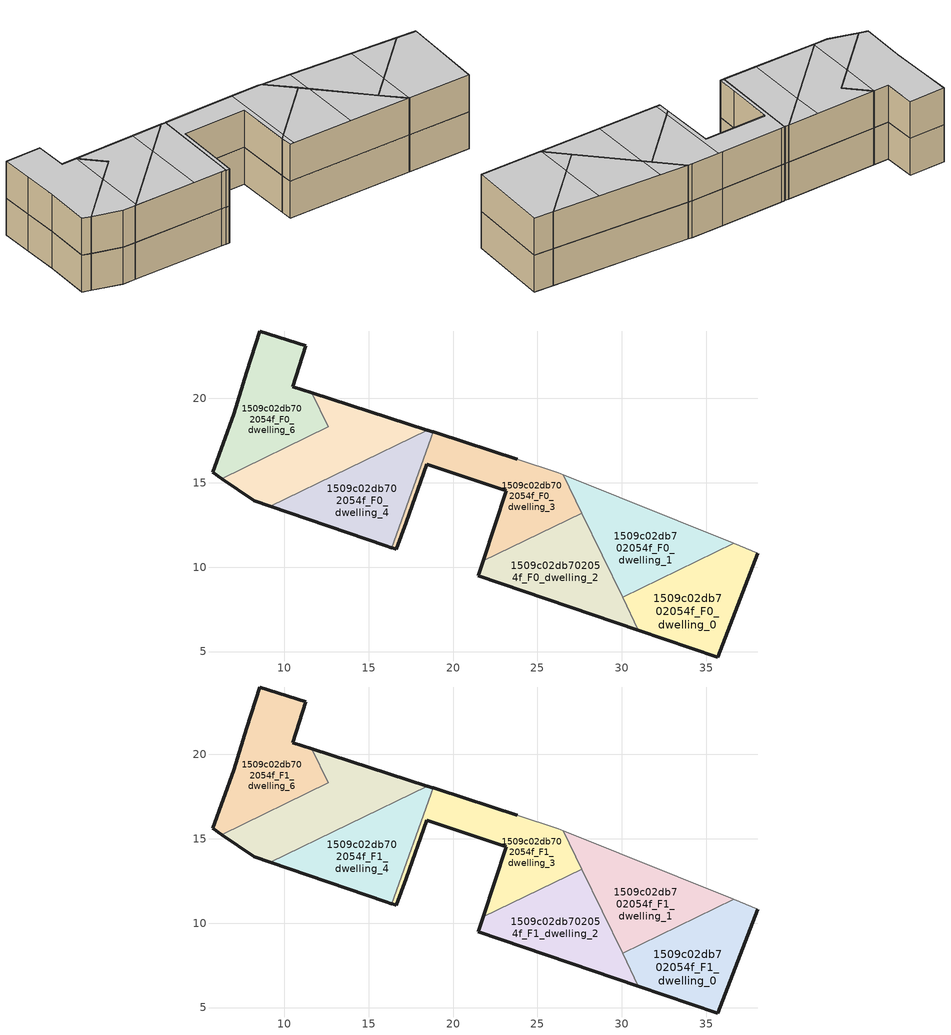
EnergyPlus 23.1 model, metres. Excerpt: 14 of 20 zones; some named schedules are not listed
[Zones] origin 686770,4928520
1509c02db702054f_F0_dwelling_0
 floor ground (EU_floor_Construction): 35.69,4.67 38.07,10.82 36.63,11.4 30.04,8.21 30.98,6.27 z0
 wall outside (EU_wall_Construction): 38.07,10.82 35.69,4.67 30.98,6.27 z0:3
 wall to 1509c02db702054f_F0_dwelling_1 (EU_wall_Construction): 30.04,8.21 36.63,11.4 z0:3
 wall adiabatic (EU_wall_Construction): 36.63,11.4 38.07,10.82 z0:3
 wall to 1509c02db702054f_F0_dwelling_2 (EU_wall_Construction): 30.98,6.27 30.04,8.21 z0:3
1509c02db702054f_F0_dwelling_1
 floor ground (EU_floor_Construction): 36.63,11.4 26.52,15.48 30.04,8.21 z0
 wall adiabatic (EU_wall_Construction): 26.52,15.48 36.63,11.4 z0:3
 wall to 1509c02db702054f_F0_dwelling_3 (EU_wall_Construction): 27.63,13.2 26.52,15.48 z0:3
 wall to 1509c02db702054f_F0_dwelling_2 (EU_wall_Construction): 30.04,8.21 27.63,13.2 z0:3
1509c02db702054f_F0_dwelling_2
 floor ground (EU_floor_Construction): 30.98,6.27 27.63,13.2 21.8,10.37 21.51,9.5 z0
 wall outside (EU_wall_Construction): 30.98,6.27 21.51,9.5 21.8,10.37 z0:3
 wall to 1509c02db702054f_F0_dwelling_3 (EU_wall_Construction): 21.8,10.37 27.63,13.2 z0:3
1509c02db702054f_F0_dwelling_3
 floor ground (EU_floor_Construction): 27.63,13.2 26.52,15.48 26.23,15.6 23.8,16.4 19.1,17.92 18.81,18.02 16.38,11.14 16.56,11.08 16.64,11.05 17.23,12.66 18.45,16.09 23.16,14.51 21.8,10.37 z0
 wall outside (EU_wall_Construction): 21.8,10.37 23.16,14.51 18.45,16.09 17.23,12.66 16.64,11.05 16.56,11.08 16.38,11.14 / 18.81,18.02 19.1,17.92 23.8,16.4 z0:3
 wall to 1509c02db702054f_F0_dwelling_4 (EU_wall_Construction): 16.38,11.14 18.81,18.02 z0:3
 wall adiabatic (EU_wall_Construction): 23.8,16.4 26.23,15.6 26.52,15.48 z0:3
1509c02db702054f_F0_dwelling_4
 floor ground (EU_floor_Construction): 16.38,11.14 18.81,18.02 18.76,18.03 18.48,18.12 9.16,13.61 16,11.27 16.33,11.16 z0
 wall outside (EU_wall_Construction): 18.49,18.12 18.76,18.03 18.81,18.02 / 16.38,11.14 16.33,11.16 16,11.27 9.16,13.61 z0:3; 18.49,18.12,3 18.48,18.12,0 18.49,18.12,0
 wall to 1509c02db702054f_F0_dwelling_5 (EU_wall_Construction): 9.16,13.61 18.48,18.12 z0:3
1509c02db702054f_F0_dwelling_5
 floor ground (EU_floor_Construction): 18.48,18.12 11.61,20.34 12.6,18.31 6.29,15.25 8.21,13.93 9.16,13.61 z0
 wall outside (EU_wall_Construction): 11.61,20.34 18.48,18.12 / 9.16,13.61 8.21,13.93 6.29,15.25 z0:3
 wall to 1509c02db702054f_F0_dwelling_6 (EU_wall_Construction): 6.29,15.25 12.6,18.31 11.61,20.34 z0:3
1509c02db702054f_F0_dwelling_6
 floor ground (EU_floor_Construction): 12.6,18.31 11.61,20.34 10.49,20.71 11.27,23.12 8.55,24 7.78,21.58 7,19.07 5.75,15.62 6.29,15.25 z0
 wall outside (EU_wall_Construction): 6.29,15.25 5.75,15.62 7,19.07 7.78,21.58 8.55,24 11.27,23.12 10.49,20.71 11.61,20.34 z0:3
1509c02db702054f_F1_dwelling_0
 floor to 1509c02db702054f_F0_dwelling_0 (EU_floor_Construction): 35.69,4.67 38.07,10.82 36.63,11.4 30.04,8.21 30.98,6.27 z3
 wall outside (EU_wall_Construction): 38.07,10.82 35.69,4.67 30.98,6.27 z3:6
 wall to 1509c02db702054f_F1_dwelling_1 (EU_wall_Construction): 30.04,8.21 36.63,11.4 z3:6
 wall adiabatic (EU_wall_Construction): 36.63,11.4 38.07,10.82 z3:6
 wall to 1509c02db702054f_F1_dwelling_2 (EU_wall_Construction): 30.98,6.27 30.04,8.21 z3:6
 ceiling to 1509c02db702054f_F2_dwelling_0 (EU_floor_Construction): 38.07,10.82 35.69,4.68 30.98,6.28 30.97,6.3 31.94,9.13 36.63,11.4 z6
 ceiling to 1509c02db702054f_F2_dwelling_1 (EU_floor_Construction): 31.94,9.13 30.97,6.3 30.04,8.21 z6
1509c02db702054f_F1_dwelling_1
 floor to 1509c02db702054f_F0_dwelling_1 (EU_floor_Construction): 36.63,11.4 26.52,15.48 30.04,8.21 z3
 wall adiabatic (EU_wall_Construction): 26.52,15.48 36.63,11.4 z3:6
 wall to 1509c02db702054f_F1_dwelling_3 (EU_wall_Construction): 27.63,13.2 26.52,15.48 z3:6
 wall to 1509c02db702054f_F1_dwelling_2 (EU_wall_Construction): 30.04,8.21 27.63,13.2 z3:6
 ceiling adiabatic (EU_roof_Construction): 33.19,12.79 31.94,9.13 30.04,8.21 27.93,12.59 28.63,14.63 z6
 ceiling to 1509c02db702054f_F2_dwelling_0 (EU_floor_Construction): 36.63,11.4 31.94,9.13 33.19,12.79 z6
 ceiling to 1509c02db702054f_F2_dwelling_2 (EU_floor_Construction): 28.63,14.63 27.93,12.59 26.52,15.48 z6
1509c02db702054f_F1_dwelling_2
 floor to 1509c02db702054f_F0_dwelling_2 (EU_floor_Construction): 30.98,6.27 27.63,13.2 21.8,10.37 21.51,9.5 z3
 wall outside (EU_wall_Construction): 30.98,6.27 21.51,9.5 21.8,10.37 z3:6
 wall to 1509c02db702054f_F1_dwelling_3 (EU_wall_Construction): 21.8,10.37 27.63,13.2 z3:6
 ceiling to 1509c02db702054f_F2_dwelling_2 (EU_floor_Construction): 27.63,13.2 27.93,12.59 26.31,7.86 21.84,9.38 22.24,10.59 z6
 ceiling adiabatic (EU_roof_Construction): 27.93,12.59 27.63,13.2 30.98,6.27 21.51,9.5 21.8,10.37 22.24,10.59 21.84,9.38 26.31,7.86 z6
1509c02db702054f_F1_dwelling_3
 floor to 1509c02db702054f_F0_dwelling_3 (EU_floor_Construction): 27.63,13.2 26.52,15.48 26.23,15.6 23.8,16.4 18.81,18.02 16.38,11.14 16.56,11.08 16.64,11.05 17.23,12.66 18.45,16.09 23.16,14.51 21.8,10.37 z3
 wall outside (EU_wall_Construction): 21.8,10.37 23.16,14.51 18.45,16.09 17.23,12.66 16.64,11.05 16.56,11.08 16.38,11.14 / 18.81,18.02 19.1,17.92 23.8,16.4 z3:6
 wall to 1509c02db702054f_F1_dwelling_4 (EU_wall_Construction): 16.38,11.14 18.81,18.02 z3:6
 wall adiabatic (EU_wall_Construction): 23.8,16.4 26.23,15.6 26.52,15.48 z3:6
 ceiling to 1509c02db702054f_F2_dwelling_3 (EU_floor_Construction): 23.8,16.4 24.11,16.3 22.24,10.59 21.8,10.37 23.16,14.51 18.45,16.1 17.23,12.66 16.64,11.06 16.38,11.15 18.81,18.02 z6
 ceiling to 1509c02db702054f_F2_dwelling_2 (EU_floor_Construction): 26.52,15.48 27.63,13.2 22.24,10.59 24.11,16.3 26.23,15.6 z6
1509c02db702054f_F1_dwelling_4
 floor to 1509c02db702054f_F0_dwelling_4 (EU_floor_Construction): 16.38,11.14 18.81,18.02 18.76,18.03 18.49,18.12 9.16,13.61 16,11.27 16.33,11.16 z3
 wall outside (EU_wall_Construction): 18.49,18.12 18.76,18.03 18.81,18.02 / 16.38,11.14 16.33,11.16 16,11.27 9.16,13.61 z3:6; 18.49,18.12,6 18.48,18.12,3 18.49,18.12,3
 wall to 1509c02db702054f_F1_dwelling_5 (EU_wall_Construction): 9.16,13.61 18.48,18.12 z3:6
 ceiling to 1509c02db702054f_F2_dwelling_4 (EU_floor_Construction): 15.39,16.62 13.82,12.02 9.29,13.57 9.33,13.69 z6
 ceiling to 1509c02db702054f_F2_dwelling_3 (EU_floor_Construction): 18.76,18.03 18.81,18.02 16.38,11.15 13.82,12.02 15.39,16.62 18.49,18.12 z6
 roof outside (EU_roof_Construction): 16,11.27 9.16,13.61 9.33,13.69 9.29,13.57 16.28,11.18 z6
1509c02db702054f_F1_dwelling_5
 floor to 1509c02db702054f_F0_dwelling_5 (EU_floor_Construction): 18.48,18.12 11.61,20.34 12.6,18.31 6.29,15.25 8.21,13.93 9.16,13.61 z3
 wall outside (EU_wall_Construction): 11.61,20.34 18.48,18.12 / 9.16,13.61 8.21,13.93 6.29,15.25 z3:6
 wall to 1509c02db702054f_F1_dwelling_6 (EU_wall_Construction): 6.29,15.25 12.6,18.31 11.61,20.34 z3:6
 ceiling to 1509c02db702054f_F2_dwelling_5 (EU_floor_Construction): 10.57,17.33 9.33,13.69 9.17,13.61 8.21,13.94 6.29,15.25 z6
 ceiling to 1509c02db702054f_F2_dwelling_4 (EU_floor_Construction): 16.16,18.87 15.39,16.62 9.33,13.69 10.57,17.33 12.6,18.31 11.61,20.34 z6
 ceiling to 1509c02db702054f_F2_dwelling_3 (EU_floor_Construction): 18.48,18.12 15.39,16.62 16.16,18.87 z6
1509c02db702054f_F1_dwelling_6
 floor to 1509c02db702054f_F0_dwelling_6 (EU_floor_Construction): 12.6,18.31 11.61,20.34 10.49,20.71 11.27,23.12 8.55,24 7.78,21.58 7,19.07 5.75,15.62 6.29,15.25 z3
 wall outside (EU_wall_Construction): 6.29,15.25 5.75,15.62 7,19.07 7.78,21.58 8.55,24 11.27,23.12 10.49,20.71 11.61,20.34 z3:6
 ceiling to 1509c02db702054f_F2_dwelling_5 (EU_floor_Construction): 11.27,23.13 10.49,20.71 11.6,20.35 10.57,17.33 6.29,15.25 5.75,15.63 7,19.07 7.78,21.58 8.55,24 z6
 ceiling to 1509c02db702054f_F2_dwelling_4 (EU_floor_Construction): 11.61,20.34 12.6,18.31 10.58,17.33 z6
[Building]
EU S2 Campaign: North Axis=0; Terrain=City; Solar Distribution=FullExterior
[Site:Location]
Bologna: Latitude=44.5; Longitude=11.25; Time Zone=1; Elevation=37
[SizingPeriod:WeatherFileDays]
AnnualSizingPeriod: Begin Month=1; Begin Day of Month=1; End Month=12; End Day of Month=31; Day of Week for Start Day=Monday; Use Weather File Daylight Saving Period=No; Use Weather File Rain and Snow Indicators=No
[MATERIAL]
EU_InternalMass_Material: Roughness=MediumRough; Thickness=0.1; Conductivity=1; Density=1800; Specific Heat=900; Thermal Absorptance=0.9; Solar Absorptance=0.7; Visible Absorptance=0.7
[MATERIAL:NOMASS] Roughness=MediumRough; Thermal Absorptance=0.9; Solar Absorptance=0.7; Visible Absorptance=0.7
Name | Thermal Resistance
EU_wall_NoMass | 0.781309
EU_roof_NoMass | 0.418499
EU_floor_NoMass | 0.563442
[CONSTRUCTION]
EU_wall_Construction: EU_wall_NoMass
EU_roof_Construction: EU_roof_NoMass
EU_floor_Construction: EU_floor_NoMass
EU_InternalMass_Construction: EU_InternalMass_Material
[ZONE] Type=1; Multiplier=1; Ceiling Height=autocalculate; Floor Area=autocalculate; Part of Total Floor Area=Yes
Name | Volume
1509c02db702054f_F0_dwelling_0; 1509c02db702054f_F1_dwelling_0 | 88.6904
1509c02db702054f_F0_dwelling_1; 1509c02db702054f_F1_dwelling_1 | 88.6956
1509c02db702054f_F0_dwelling_2; 1509c02db702054f_F1_dwelling_2 | 88.6963
1509c02db702054f_F0_dwelling_3 | 88.073
1509c02db702054f_F1_dwelling_3 | 88.0474
1509c02db702054f_F0_dwelling_4 | 86.9985
1509c02db702054f_F1_dwelling_4 | 86.9355
1509c02db702054f_F0_dwelling_5; 1509c02db702054f_F1_dwelling_5 | 89.8396
1509c02db702054f_F0_dwelling_6; 1509c02db702054f_F1_dwelling_6 | 89.9143
[INTERNALMASS] Construction=EU_InternalMass_Construction
Name | Zone or ZoneList | Surface Area
1509c02db702054f_F0_dwelling_0_EU_InternalMass | 1509c02db702054f_F0_dwelling_0 | 29.5644
1509c02db702054f_F0_dwelling_1_EU_InternalMass | 1509c02db702054f_F0_dwelling_1 | 29.567
1509c02db702054f_F0_dwelling_2_EU_InternalMass | 1509c02db702054f_F0_dwelling_2 | 29.5659
1509c02db702054f_F0_dwelling_3_EU_InternalMass | 1509c02db702054f_F0_dwelling_3 | 29.3511
1509c02db702054f_F0_dwelling_4_EU_InternalMass | 1509c02db702054f_F0_dwelling_4 | 28.9978
1509c02db702054f_F0_dwelling_5_EU_InternalMass | 1509c02db702054f_F0_dwelling_5 | 29.9473
1509c02db702054f_F0_dwelling_6_EU_InternalMass | 1509c02db702054f_F0_dwelling_6 | 29.9727
1509c02db702054f_F1_dwelling_0_EU_InternalMass | 1509c02db702054f_F1_dwelling_0 | 29.5644
1509c02db702054f_F1_dwelling_1_EU_InternalMass | 1509c02db702054f_F1_dwelling_1 | 29.567
1509c02db702054f_F1_dwelling_2_EU_InternalMass | 1509c02db702054f_F1_dwelling_2 | 29.5659
1509c02db702054f_F1_dwelling_3_EU_InternalMass | 1509c02db702054f_F1_dwelling_3 | 29.3511
1509c02db702054f_F1_dwelling_4_EU_InternalMass | 1509c02db702054f_F1_dwelling_4 | 28.9978
1509c02db702054f_F1_dwelling_5_EU_InternalMass | 1509c02db702054f_F1_dwelling_5 | 29.9473
1509c02db702054f_F1_dwelling_6_EU_InternalMass | 1509c02db702054f_F1_dwelling_6 | 29.9727
[OTHEREQUIPMENT] Fuel Type=Electricity; Design Level Calculation Method=Watts/Area; Power per Zone Floor Area=1; Fraction Latent=0; Fraction Radiant=0; Fraction Lost=0; Carbon Dioxide Generation Rate=0; EndUse Subcategory=EU_Step8_InternalGains
Name | Zone or ZoneList or Space or SpaceList | Schedule
EU_Step8_InternalGain_1509c02db702054f_F0_dwelling_0_f000 | 1509c02db702054f_F0_dwelling_0 | EU_Step8_GainSchedule_1509c02db702054f_F0_dwelling_0_f000
EU_Step8_InternalGain_1509c02db702054f_F0_dwelling_1_f000 | 1509c02db702054f_F0_dwelling_1 | EU_Step8_GainSchedule_1509c02db702054f_F0_dwelling_1_f000
EU_Step8_InternalGain_1509c02db702054f_F0_dwelling_2_f000 | 1509c02db702054f_F0_dwelling_2 | EU_Step8_GainSchedule_1509c02db702054f_F0_dwelling_2_f000
EU_Step8_InternalGain_1509c02db702054f_F0_dwelling_3_f000 | 1509c02db702054f_F0_dwelling_3 | EU_Step8_GainSchedule_1509c02db702054f_F0_dwelling_3_f000
EU_Step8_InternalGain_1509c02db702054f_F0_dwelling_4_f000 | 1509c02db702054f_F0_dwelling_4 | EU_Step8_GainSchedule_1509c02db702054f_F0_dwelling_4_f000
EU_Step8_InternalGain_1509c02db702054f_F0_dwelling_5_f000 | 1509c02db702054f_F0_dwelling_5 | EU_Step8_GainSchedule_1509c02db702054f_F0_dwelling_5_f000
EU_Step8_InternalGain_1509c02db702054f_F0_dwelling_6_f000 | 1509c02db702054f_F0_dwelling_6 | EU_Step8_GainSchedule_1509c02db702054f_F0_dwelling_6_f000
EU_Step8_InternalGain_1509c02db702054f_F1_dwelling_0_f000 | 1509c02db702054f_F1_dwelling_0 | EU_Step8_GainSchedule_1509c02db702054f_F1_dwelling_0_f000
EU_Step8_InternalGain_1509c02db702054f_F1_dwelling_1_f000 | 1509c02db702054f_F1_dwelling_1 | EU_Step8_GainSchedule_1509c02db702054f_F1_dwelling_1_f000
EU_Step8_InternalGain_1509c02db702054f_F1_dwelling_2_f000 | 1509c02db702054f_F1_dwelling_2 | EU_Step8_GainSchedule_1509c02db702054f_F1_dwelling_2_f000
EU_Step8_InternalGain_1509c02db702054f_F1_dwelling_3_f000 | 1509c02db702054f_F1_dwelling_3 | EU_Step8_GainSchedule_1509c02db702054f_F1_dwelling_3_f000
EU_Step8_InternalGain_1509c02db702054f_F1_dwelling_4_f000 | 1509c02db702054f_F1_dwelling_4 | EU_Step8_GainSchedule_1509c02db702054f_F1_dwelling_4_f000
EU_Step8_InternalGain_1509c02db702054f_F1_dwelling_5_f000 | 1509c02db702054f_F1_dwelling_5 | EU_Step8_GainSchedule_1509c02db702054f_F1_dwelling_5_f000
EU_Step8_InternalGain_1509c02db702054f_F1_dwelling_6_f000 | 1509c02db702054f_F1_dwelling_6 | EU_Step8_GainSchedule_1509c02db702054f_F1_dwelling_6_f000
[ZONEVENTILATION:DESIGNFLOWRATE] Schedule=EU_AlwaysOn; Design Flow Rate Calculation Method=AirChanges/Hour; Air Changes per Hour=0.692607; Ventilation Type=Natural; Fan Pressure Rise=0; Fan Total Efficiency=1; Constant Term Coefficient=1; Temperature Term Coefficient=0; Velocity Term Coefficient=0; Velocity Squared Term Coefficient=0; Minimum Indoor Temperature=-100; Maximum Indoor Temperature=100; Delta Temperature=-100; Minimum Outdoor Temperature=-100; Maximum Outdoor Temperature=100; Maximum Wind Speed=40
Name | Zone or ZoneList or Space or SpaceList
EU_ConstantAir_1509c02db702054f_F0_dwelling_0 | 1509c02db702054f_F0_dwelling_0
EU_ConstantAir_1509c02db702054f_F0_dwelling_1 | 1509c02db702054f_F0_dwelling_1
EU_ConstantAir_1509c02db702054f_F0_dwelling_2 | 1509c02db702054f_F0_dwelling_2
EU_ConstantAir_1509c02db702054f_F0_dwelling_3 | 1509c02db702054f_F0_dwelling_3
EU_ConstantAir_1509c02db702054f_F0_dwelling_4 | 1509c02db702054f_F0_dwelling_4
EU_ConstantAir_1509c02db702054f_F0_dwelling_5 | 1509c02db702054f_F0_dwelling_5
EU_ConstantAir_1509c02db702054f_F0_dwelling_6 | 1509c02db702054f_F0_dwelling_6
EU_ConstantAir_1509c02db702054f_F1_dwelling_0 | 1509c02db702054f_F1_dwelling_0
EU_ConstantAir_1509c02db702054f_F1_dwelling_1 | 1509c02db702054f_F1_dwelling_1
EU_ConstantAir_1509c02db702054f_F1_dwelling_2 | 1509c02db702054f_F1_dwelling_2
EU_ConstantAir_1509c02db702054f_F1_dwelling_3 | 1509c02db702054f_F1_dwelling_3
EU_ConstantAir_1509c02db702054f_F1_dwelling_4 | 1509c02db702054f_F1_dwelling_4
EU_ConstantAir_1509c02db702054f_F1_dwelling_5 | 1509c02db702054f_F1_dwelling_5
EU_ConstantAir_1509c02db702054f_F1_dwelling_6 | 1509c02db702054f_F1_dwelling_6
[HVACTEMPLATE:THERMOSTAT] Constant Heating Setpoint=20; Constant Cooling Setpoint=50
EU_HeatOnly_1509c02db702054f_F0_dwelling_0; EU_HeatOnly_1509c02db702054f_F0_dwelling_1; EU_HeatOnly_1509c02db702054f_F0_dwelling_2; EU_HeatOnly_1509c02db702054f_F0_dwelling_3; EU_HeatOnly_1509c02db702054f_F0_dwelling_4; EU_HeatOnly_1509c02db702054f_F0_dwelling_5; EU_HeatOnly_1509c02db702054f_F0_dwelling_6; EU_HeatOnly_1509c02db702054f_F1_dwelling_0; EU_HeatOnly_1509c02db702054f_F1_dwelling_1; EU_HeatOnly_1509c02db702054f_F1_dwelling_2; EU_HeatOnly_1509c02db702054f_F1_dwelling_3; EU_HeatOnly_1509c02db702054f_F1_dwelling_4; EU_HeatOnly_1509c02db702054f_F1_dwelling_5; EU_HeatOnly_1509c02db702054f_F1_dwelling_6; EU_HeatOnly_1509c02db702054f_F2_dwelling_0; EU_HeatOnly_1509c02db702054f_F2_dwelling_1; EU_HeatOnly_1509c02db702054f_F2_dwelling_2; EU_HeatOnly_1509c02db702054f_F2_dwelling_3; EU_HeatOnly_1509c02db702054f_F2_dwelling_4; EU_HeatOnly_1509c02db702054f_F2_dwelling_5
[HVACTEMPLATE:ZONE:IDEALLOADSAIRSYSTEM] System Availability Schedule=EU_AlwaysOn; Maximum Heating Supply Air Temperature=50; Minimum Cooling Supply Air Temperature=13; Maximum Heating Supply Air Humidity Ratio=0.0156; Minimum Cooling Supply Air Humidity Ratio=0.0077; Heating Limit=NoLimit; Cooling Limit=NoLimit; Heating Availability Schedule=EU_AlwaysOn; Cooling Availability Schedule=EU_CoolingOff; Dehumidification Control Type=ConstantSensibleHeatRatio; Cooling Sensible Heat Ratio=0.7; Dehumidification Setpoint=60; Humidification Control Type=None; Humidification Setpoint=30; Outdoor Air Method=None; Outdoor Air Flow Rate per Person=0.00944; Outdoor Air Flow Rate per Zone Floor Area=0; Outdoor Air Flow Rate per Zone=0; Demand Controlled Ventilation Type=None; Outdoor Air Economizer Type=NoEconomizer; Heat Recovery Type=None; Sensible Heat Recovery Effectiveness=0.7; Latent Heat Recovery Effectiveness=0.65
Name | Template Thermostat
1509c02db702054f_F0_dwelling_0 | EU_HeatOnly_1509c02db702054f_F0_dwelling_0
1509c02db702054f_F0_dwelling_1 | EU_HeatOnly_1509c02db702054f_F0_dwelling_1
1509c02db702054f_F0_dwelling_2 | EU_HeatOnly_1509c02db702054f_F0_dwelling_2
1509c02db702054f_F0_dwelling_3 | EU_HeatOnly_1509c02db702054f_F0_dwelling_3
1509c02db702054f_F0_dwelling_4 | EU_HeatOnly_1509c02db702054f_F0_dwelling_4
1509c02db702054f_F0_dwelling_5 | EU_HeatOnly_1509c02db702054f_F0_dwelling_5
1509c02db702054f_F0_dwelling_6 | EU_HeatOnly_1509c02db702054f_F0_dwelling_6
1509c02db702054f_F1_dwelling_0 | EU_HeatOnly_1509c02db702054f_F1_dwelling_0
1509c02db702054f_F1_dwelling_1 | EU_HeatOnly_1509c02db702054f_F1_dwelling_1
1509c02db702054f_F1_dwelling_2 | EU_HeatOnly_1509c02db702054f_F1_dwelling_2
1509c02db702054f_F1_dwelling_3 | EU_HeatOnly_1509c02db702054f_F1_dwelling_3
1509c02db702054f_F1_dwelling_4 | EU_HeatOnly_1509c02db702054f_F1_dwelling_4
1509c02db702054f_F1_dwelling_5 | EU_HeatOnly_1509c02db702054f_F1_dwelling_5
1509c02db702054f_F1_dwelling_6 | EU_HeatOnly_1509c02db702054f_F1_dwelling_6
[SIZING:ZONE] Zone Cooling Design Supply Air Temperature Input Method=SupplyAirTemperature; Zone Cooling Design Supply Air Temperature=13; Zone Heating Design Supply Air Temperature Input Method=SupplyAirTemperature; Zone Heating Design Supply Air Temperature=50; Zone Cooling Design Supply Air Humidity Ratio=0.008; Zone Heating Design Supply Air Humidity Ratio=0.008; Cooling Design Air Flow Method=DesignDay; Cooling Design Air Flow Rate=0; Cooling Minimum Air Flow per Zone Floor Area=0.000762; Cooling Minimum Air Flow=0; Cooling Minimum Air Flow Fraction=0.2; Heating Design Air Flow Method=DesignDay; Heating Design Air Flow Rate=0; Heating Maximum Air Flow per Zone Floor Area=0.002032; Heating Maximum Air Flow=0.141576; Heating Maximum Air Flow Fraction=0.3; Account for Dedicated Outdoor Air System=No; Dedicated Outdoor Air System Control Strategy=NeutralSupplyAir; Dedicated Outdoor Air Low Setpoint Temperature for Design=autosize; Dedicated Outdoor Air High Setpoint Temperature for Design=autosize; Zone Load Sizing Method=Sensible Load Only No Latent Load; Zone Latent Cooling Design Supply Air Humidity Ratio Input Method=HumidityRatioDifference; Zone Cooling Design Supply Air Humidity Ratio Difference=0.005; Zone Latent Heating Design Supply Air Humidity Ratio Input Method=HumidityRatioDifference; Zone Humidification Design Supply Air Humidity Ratio Difference=0.005
1509c02db702054f_F0_dwelling_0; 1509c02db702054f_F0_dwelling_1; 1509c02db702054f_F0_dwelling_2; 1509c02db702054f_F0_dwelling_3; 1509c02db702054f_F0_dwelling_4; 1509c02db702054f_F0_dwelling_5
